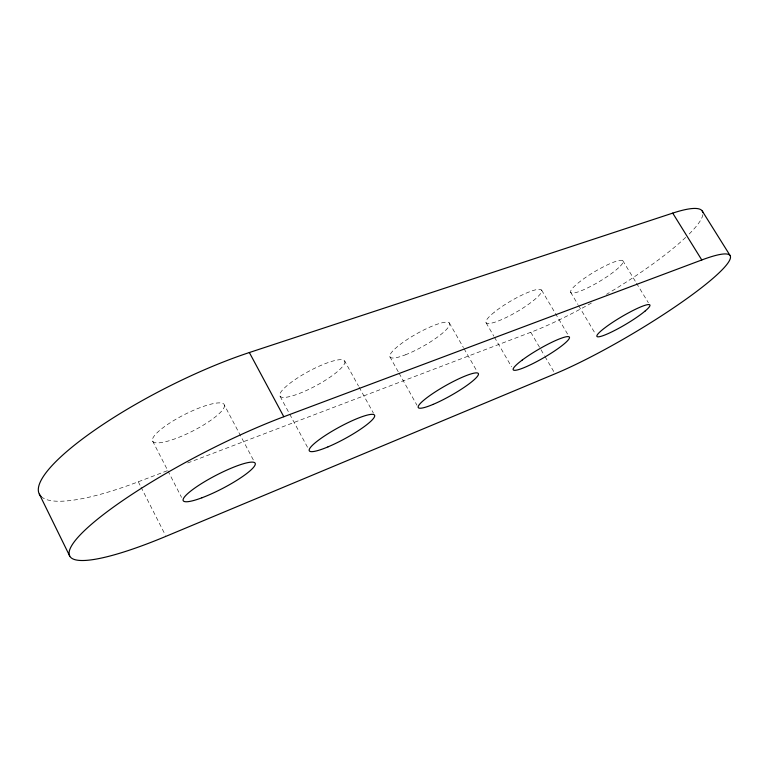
<?xml version="1.0" encoding="UTF-8"?>
<svg xmlns="http://www.w3.org/2000/svg" width="769" height="769" viewBox="0 0 769 769"><rect width="100%" height="100%" fill="white"/><g stroke="black" fill="none" stroke-linecap="round" stroke-linejoin="round"><path stroke-width="0.58" stroke-dasharray="3.85 2.88" d="M41.209 496.591A161.778 37.297 -26.9 0 0 138.295 481.779L169.699 469.811M187.636 462.986L530.793 332.275A122.694 21.926 -31 0 0 592.236 302.573M622.784 260.633L636.271 282.857M636.501 283.223L648.344 302.726M570.617 292.23L577.942 304.524M578.548 305.553L595.629 334.236M541.664 290.211L568.214 335.149M530.793 332.275L544.414 355.576M545.01 356.585L553.891 371.773M486.143 322.865L493.833 336.159M494.419 337.178L511.577 366.832M449.288 322.884L463.409 347.569M464.005 348.597L476.953 371.225M389.806 356.672L398.477 372.186M399.063 373.215L416.981 405.263M344.733 361.113A36.816 8.055 -28.4 0 1 299.17 393.545A36.816 8.055 -28.4 0 1 293.027 381.011A36.816 8.055 -28.4 0 1 344.733 361.113L358.508 386.086M359.085 387.124L373.426 413.145M280.127 396.371L289.173 413.184M289.74 414.231L307.821 447.856M224.452 405.244A40.171 9.199 -27 0 1 172.035 439.839A40.171 9.199 -27 0 1 168.892 423.584A40.171 9.199 -27 0 1 224.452 405.244L253.616 460.487M152.627 441.05L167.363 469.763M167.911 470.83L181.561 497.418M138.295 481.779L140.467 486.056M141.015 487.123L165.431 535.253M702.876 214.628A122.694 21.926 -31 0 1 688.236 234.949M685.708 237.381A122.694 21.926 -31 0 1 610.221 292.076M609.279 292.643A122.694 21.926 -31 0 1 606.443 294.335M618.68 267.699L616.132 269.929A30.549 5.441 -31 0 1 590.159 286.645L586.343 288.519A30.549 5.441 -31 0 1 577.038 283.934L580.037 281.502A30.549 5.441 -31 0 1 599.733 268.775L603.886 266.574A30.549 5.441 -31 0 1 618.68 267.699M494.409 312.099L491.458 314.598A32.221 6.181 -30.3 0 0 500.561 320.067L504.493 318.318A32.221 6.181 -30.3 0 0 537.079 297.42A32.221 6.181 -30.3 0 0 534.628 290.067L531.389 291.095A32.221 6.181 -30.3 0 0 494.409 312.099M405.273 354.874A34.249 7.046 -29.5 0 0 449.75 323.893A34.249 7.046 -29.5 0 0 404.215 341.523A34.249 7.046 -29.5 0 0 405.273 354.874"/><path stroke-width="1.15" d="M701.789 259.97A123.598 17.399 -30.7 0 1 701.222 287.942A123.598 17.399 -30.7 0 1 555.074 373.801L165.979 536.32A163.355 29.722 -27.5 0 1 81.61 533.426A163.355 29.722 -27.5 0 1 283.809 416.731L701.789 259.97L672.721 213.119L249.358 352.529A161.778 37.297 -26.9 0 0 95.74 429.41A161.778 37.297 -26.9 0 0 41.209 496.591M702.222 210.975L730.079 255.5M249.358 352.529L283.809 416.731M39.363 494.159L69.729 556.064M672.721 213.119A122.694 21.926 -31 0 1 702.876 212.609M644.999 311.147L642.355 313.262A30.779 4.316 -30.7 0 1 616.007 329.776L612.182 331.708A30.779 4.316 -30.7 0 1 603.761 328.671L606.856 326.344A30.779 4.316 -30.7 0 1 626.841 313.762L631.013 311.522A30.779 4.316 -30.7 0 1 644.999 311.147M522.247 360.027L519.19 362.42A32.471 4.902 -30.2 0 0 527.38 366.217L531.292 364.381A32.471 4.902 -30.2 0 0 564.369 343.714A32.471 4.902 -30.2 0 0 562.716 337.716L559.524 338.879A32.471 4.902 -30.2 0 0 522.247 360.027M201.939 497.783A40.555 7.334 -27.5 0 0 255.298 463.669A40.555 7.334 -27.5 0 0 200.325 484.335A40.555 7.334 -27.5 0 0 201.939 497.783M433.091 404.398A34.538 5.604 -29.5 0 0 478.481 374.09A34.538 5.604 -29.5 0 0 433.312 393.18A34.538 5.604 -29.5 0 0 433.091 404.398M328.007 446.866A37.152 6.402 -28.6 0 0 374.58 415.231A37.152 6.402 -28.6 0 0 323.249 436.821A37.152 6.402 -28.6 0 0 328.007 446.866"/></g></svg>
